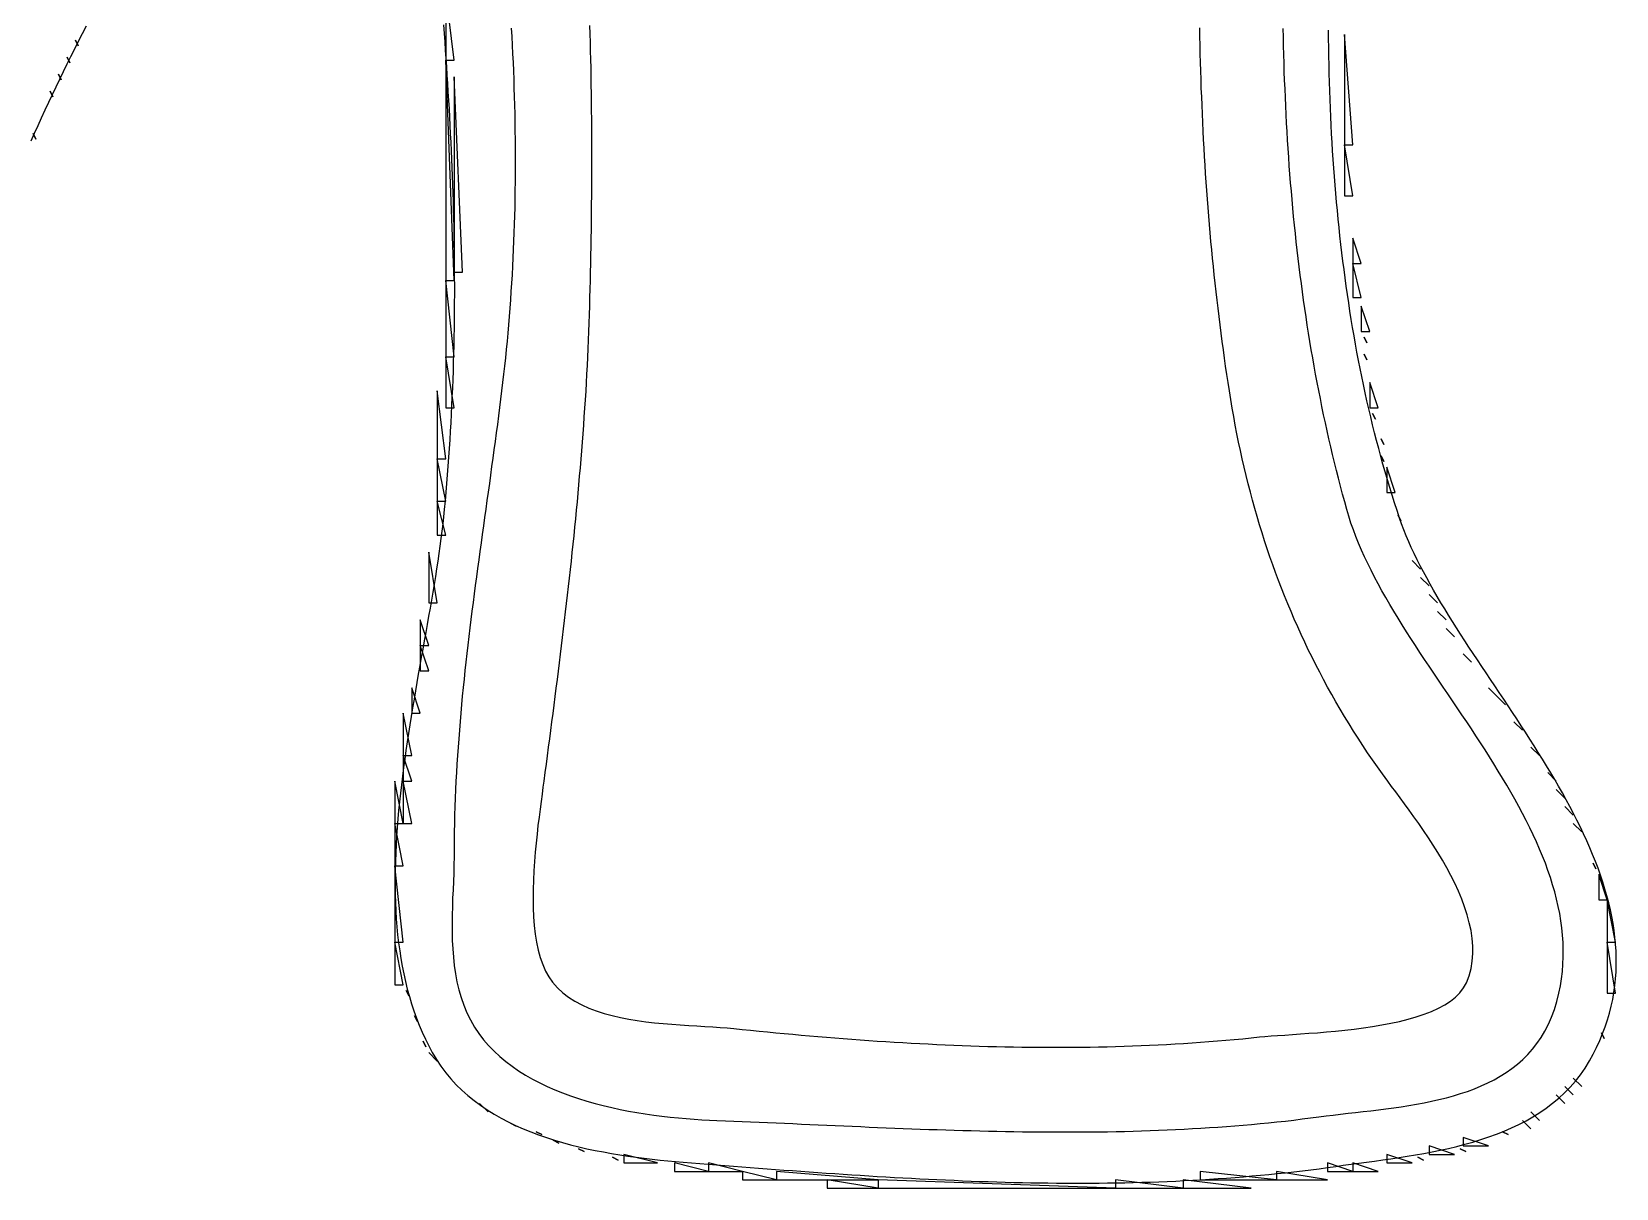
# Model space of a CAD drawing. Extents: x 0 to 2380, y 238 to 1416.
# Drawn here: x 1472.2 to 1659.1, y 254.7 to 391 of the extents above; entities that cross this region are included whole.
import ezdxf

# ---------------------------------------------------------------- set-up
doc = ezdxf.new("R2010")
doc.units = 0
doc.header["$MEASUREMENT"] = 0
for name, color, linetype in [('C117', 117, 'Continuous'), ('C157', 157, 'Continuous'), ('C18', 18, 'Continuous'), ('C197', 197, 'Continuous'), ('C207', 207, 'Continuous'), ('C250', 250, 'Continuous'), ('C251', 251, 'Continuous'), ('C252', 252, 'Continuous'), ('C253', 253, 'Continuous'), ('C254', 254, 'Continuous'), ('C27', 27, 'Continuous'), ('C39', 39, 'Continuous'), ('C47', 47, 'Continuous'), ('C59', 59, 'Continuous'), ('C77', 77, 'Continuous')]:
    doc.layers.add(name, color=color, linetype=linetype)

msp = doc.modelspace()

# ---------------------------------------------------------------- linework, layer by layer
at = {"layer": 'C117'}
msp.add_lwpolyline([(1625.07, 257.65), (1625.07, 256.65), (1628.07, 256.65), (1625.07, 257.65)], dxfattribs=at)
at = {"layer": 'C157'}
msp.add_lwpolyline([(1637.07, 259.65), (1637.07, 258.65), (1640.07, 258.65), (1637.07, 259.65)], dxfattribs=at)
at = {"layer": 'C18'}
for points in [[(1472.17, 378.11), (1472.58, 379.03), (1472.99, 379.94), (1473.41, 380.85), (1473.83, 381.76), (1474.26, 382.67), (1474.68, 383.57), (1475.11, 384.48), (1475.55, 385.38), (1475.99, 386.28), (1476.43, 387.18), (1476.87, 388.08), (1477.32, 388.98), (1477.77, 389.87), (1478.22, 390.77), (1478.68, 391.66)], [(1520.81, 391.78), (1520.88, 390.79), (1520.95, 389.8), (1521.02, 388.82), (1521.09, 387.83), (1521.15, 386.84), (1521.22, 385.86), (1521.28, 384.87), (1521.34, 383.88), (1521.4, 382.89), (1521.46, 381.91), (1521.51, 380.92), (1521.56, 379.93), (1521.61, 378.94), (1521.66, 377.95), (1521.71, 376.96), (1521.75, 375.97), (1521.79, 374.98), (1521.83, 373.99), (1521.86, 372.99), (1521.9, 372), (1521.93, 371.01), (1521.96, 370.02), (1521.98, 369.02), (1522.01, 368.03), (1522.03, 367.03), (1522.04, 366.03), (1522.06, 365.04), (1522.07, 364.04), (1522.08, 363.04), (1522.08, 362.04), (1522.09, 361.04), (1522.09, 360.04), (1522.08, 359.04), (1522.08, 358.03), (1522.07, 357.03), (1522.05, 356.03), (1522.03, 355.02), (1522.01, 354.01), (1521.99, 353), (1521.96, 352), (1521.93, 350.99), (1521.9, 349.97), (1521.86, 348.96), (1521.81, 347.95), (1521.77, 346.93), (1521.72, 345.92), (1521.66, 344.9), (1521.61, 343.88), (1521.54, 342.86), (1521.48, 341.84), (1521.41, 340.82), (1521.33, 339.79), (1521.26, 338.77), (1521.17, 337.74), (1521.09, 336.71), (1520.99, 335.68), (1520.9, 334.65), (1520.81, 333.82), (1520.72, 332.97), (1520.62, 332.11), (1520.51, 331.24), (1520.39, 330.36), (1520.26, 329.48), (1520.13, 328.58), (1519.99, 327.68), (1519.85, 326.76), (1519.7, 325.84), (1519.54, 324.91), (1519.38, 323.97), (1519.22, 323.03), (1519.05, 322.08), (1518.88, 321.12), (1518.71, 320.16), (1518.54, 319.19), (1518.37, 318.22), (1518.19, 317.24), (1518.02, 316.26), (1517.84, 315.27), (1517.67, 314.28), (1517.5, 313.28), (1517.33, 312.29), (1517.16, 311.29), (1516.99, 310.28), (1516.83, 309.28), (1516.67, 308.27), (1516.52, 307.26), (1516.37, 306.26), (1516.23, 305.25), (1516.09, 304.24), (1515.96, 303.23), (1515.84, 302.22), (1515.72, 301.21), (1515.61, 300.2), (1515.52, 299.19), (1515.42, 298.19), (1515.34, 297.19), (1515.27, 296.19), (1515.21, 295.19), (1515.17, 294.2), (1515.13, 293.21), (1515.1, 292.22), (1515.09, 291.24), (1515.09, 290.26), (1515.11, 289.29), (1515.14, 288.32), (1515.18, 287.36), (1515.24, 286.41), (1515.31, 285.46), (1515.4, 284.52), (1515.51, 283.58), (1515.64, 282.66), (1515.78, 281.74), (1515.94, 280.83), (1516.12, 279.92), (1516.32, 279.03), (1516.54, 278.14), (1516.78, 277.27), (1517.04, 276.4), (1517.32, 275.55), (1517.62, 274.7), (1517.95, 273.87), (1518.3, 273.05), (1518.67, 272.24), (1519.06, 271.44), (1519.48, 270.66), (1519.98, 269.82), (1520.51, 269.03), (1521.08, 268.27), (1521.68, 267.55), (1522.32, 266.86), (1522.99, 266.21), (1523.69, 265.58), (1524.42, 264.99), (1525.18, 264.43), (1525.96, 263.9), (1526.77, 263.4), (1527.6, 262.93), (1528.45, 262.48), (1529.32, 262.06), (1530.21, 261.67), (1531.11, 261.3), (1532.03, 260.95), (1532.95, 260.63), (1533.9, 260.33), (1534.85, 260.05), (1535.8, 259.79), (1536.77, 259.54), (1537.73, 259.32), (1538.7, 259.11), (1539.67, 258.93), (1540.64, 258.75), (1541.61, 258.59), (1542.57, 258.45), (1543.53, 258.31), (1544.48, 258.19), (1545.42, 258.08), (1546.36, 257.98), (1547.27, 257.89), (1548.18, 257.81), (1549.07, 257.74), (1550.05, 257.66), (1551.04, 257.58), (1552.03, 257.5), (1553.02, 257.42), (1554.01, 257.34), (1555, 257.26), (1555.99, 257.19), (1556.99, 257.11), (1557.98, 257.03), (1558.98, 256.95), (1559.97, 256.88), (1560.97, 256.8), (1561.97, 256.73), (1562.97, 256.66), (1563.96, 256.58), (1564.96, 256.51), (1565.96, 256.44), (1566.97, 256.38), (1567.97, 256.31), (1568.97, 256.24), (1569.97, 256.18), (1570.98, 256.11), (1571.98, 256.05), (1572.98, 255.99), (1573.99, 255.94), (1574.99, 255.88), (1576, 255.83), (1577, 255.77), (1578.01, 255.72), (1579.02, 255.68), (1580.02, 255.63), (1581.03, 255.59), (1582.04, 255.54), (1583.04, 255.51), (1584.05, 255.47), (1585.06, 255.44), (1586.07, 255.41), (1587.07, 255.38), (1588.08, 255.35), (1589.09, 255.33), (1590.1, 255.31), (1591.1, 255.29), (1592.11, 255.28), (1593.12, 255.27), (1594.12, 255.26), (1595.13, 255.26), (1596.14, 255.26), (1597.14, 255.26), (1598.15, 255.27), (1599.15, 255.28), (1600.16, 255.3), (1601.16, 255.31), (1602.17, 255.34), (1603.17, 255.36), (1604.18, 255.39), (1605.18, 255.43), (1606.18, 255.47), (1607.18, 255.51), (1608.18, 255.56), (1609.18, 255.61), (1610.18, 255.66), (1611.18, 255.72), (1612.18, 255.79), (1613.18, 255.86), (1614.18, 255.93), (1615.17, 256.01), (1616.17, 256.1), (1617.16, 256.19), (1618.16, 256.28), (1619.15, 256.38), (1620.14, 256.49), (1621.13, 256.6), (1622.12, 256.71), (1623.11, 256.83), (1624.1, 256.96), (1625.08, 257.09), (1626.07, 257.23), (1626.95, 257.36), (1627.86, 257.48), (1628.77, 257.6), (1629.7, 257.73), (1630.64, 257.86), (1631.6, 257.99), (1632.55, 258.13), (1633.52, 258.27), (1634.49, 258.42), (1635.47, 258.59), (1636.44, 258.76), (1637.42, 258.95), (1638.39, 259.15), (1639.36, 259.36), (1640.32, 259.59), (1641.28, 259.84), (1642.23, 260.1), (1643.17, 260.39), (1644.1, 260.7), (1645.01, 261.03), (1645.91, 261.39), (1646.79, 261.77), (1647.66, 262.18), (1648.5, 262.61), (1649.32, 263.08), (1650.12, 263.58), (1650.89, 264.1), (1651.64, 264.67), (1652.36, 265.26), (1653.05, 265.9), (1653.7, 266.57), (1654.33, 267.28), (1654.91, 268.03), (1655.47, 268.82), (1655.98, 269.66)], [(1655.98, 269.66), (1656.42, 270.46), (1656.83, 271.26), (1657.2, 272.07), (1657.54, 272.88), (1657.84, 273.68), (1658.11, 274.49), (1658.35, 275.3), (1658.55, 276.11), (1658.73, 276.92), (1658.87, 277.73), (1658.98, 278.54), (1659.07, 279.36), (1659.12, 280.17), (1659.15, 280.98), (1659.15, 281.8), (1659.12, 282.61), (1659.07, 283.42), (1658.99, 284.24), (1658.89, 285.05), (1658.77, 285.87), (1658.62, 286.68), (1658.45, 287.49), (1658.25, 288.31), (1658.04, 289.12), (1657.81, 289.93), (1657.56, 290.75), (1657.28, 291.56), (1656.99, 292.37), (1656.69, 293.18), (1656.36, 293.99), (1656.02, 294.8), (1655.66, 295.61), (1655.29, 296.42), (1654.91, 297.23), (1654.51, 298.03), (1654.1, 298.84), (1653.68, 299.64), (1653.25, 300.45), (1652.8, 301.25), (1652.35, 302.05), (1651.88, 302.85), (1651.41, 303.64), (1650.93, 304.44), (1650.45, 305.24), (1649.95, 306.03), (1649.46, 306.82), (1648.95, 307.61), (1648.45, 308.4), (1647.93, 309.18), (1647.42, 309.97), (1646.9, 310.75), (1646.39, 311.53), (1645.87, 312.31), (1645.35, 313.08), (1644.83, 313.86), (1644.31, 314.63), (1643.8, 315.4), (1643.29, 316.16), (1642.78, 316.93), (1642.27, 317.69), (1641.77, 318.45), (1641.28, 319.2), (1640.79, 319.95), (1640.3, 320.7), (1639.83, 321.45), (1639.36, 322.2), (1638.91, 322.94), (1638.46, 323.68), (1638.02, 324.41), (1637.59, 325.14), (1637.18, 325.87), (1636.78, 326.6), (1636.39, 327.32), (1636.01, 328.04), (1635.65, 328.75), (1635.3, 329.46), (1634.97, 330.17), (1634.66, 330.87), (1634.36, 331.57), (1634.08, 332.27), (1633.82, 332.96), (1633.58, 333.65), (1633.29, 334.55), (1632.99, 335.45), (1632.71, 336.36), (1632.43, 337.26), (1632.15, 338.18), (1631.89, 339.09), (1631.62, 340.01), (1631.37, 340.93), (1631.12, 341.86), (1630.87, 342.79), (1630.64, 343.72), (1630.4, 344.66), (1630.18, 345.59), (1629.96, 346.53), (1629.74, 347.48), (1629.53, 348.43), (1629.33, 349.38), (1629.13, 350.33), (1628.93, 351.28), (1628.75, 352.24), (1628.56, 353.2), (1628.39, 354.17), (1628.22, 355.13), (1628.05, 356.1), (1627.89, 357.07), (1627.73, 358.05), (1627.58, 359.02), (1627.43, 360), (1627.29, 360.98), (1627.16, 361.96), (1627.03, 362.95), (1626.9, 363.94), (1626.78, 364.92), (1626.66, 365.92), (1626.55, 366.91), (1626.45, 367.9), (1626.34, 368.9), (1626.25, 369.9), (1626.15, 370.9), (1626.07, 371.9), (1625.98, 372.9), (1625.9, 373.9), (1625.83, 374.91), (1625.76, 375.92), (1625.69, 376.93), (1625.63, 377.94), (1625.57, 378.95), (1625.52, 379.96), (1625.47, 380.97), (1625.43, 381.99), (1625.39, 383), (1625.35, 384.02), (1625.32, 385.04), (1625.29, 386.06), (1625.27, 387.07), (1625.25, 388.09), (1625.23, 389.12), (1625.22, 390.14), (1625.21, 391.16)]]:
    msp.add_lwpolyline(points, dxfattribs=at)
at = {"layer": 'C197'}
msp.add_lwpolyline([(1610.07, 256.65), (1610.07, 255.65), (1619.07, 255.65), (1610.07, 256.65)], dxfattribs=at)
at = {"layer": 'C207'}
msp.add_lwpolyline([(1628.07, 363.65), (1628.07, 359.65), (1629.07, 359.65), (1628.07, 363.65)], dxfattribs=at)
at = {"layer": 'C250'}
for points in [[(1627.07, 377.65), (1627.07, 371.65), (1628.07, 371.65), (1627.07, 377.65)], [(1521.07, 352.65), (1521.07, 346.65), (1522.07, 346.65), (1521.07, 352.65)], [(1629.4, 352.98), (1629.73, 352.32), (1629.4, 352.98)], [(1630.4, 345.98), (1630.73, 345.32), (1630.4, 345.98)], [(1631.4, 340.98), (1631.73, 340.32), (1631.4, 340.98)], [(1515.07, 292.65), (1515.07, 283.65), (1516.07, 283.65), (1515.07, 292.65)], [(1656.4, 292.98), (1656.73, 292.32), (1656.4, 292.98)], [(1649.07, 263.65), (1650.07, 262.65), (1649.07, 263.65)], [(1531.73, 261.32), (1532.4, 260.98), (1531.73, 261.32)], [(1641.07, 260.65), (1641.07, 259.65), (1644.07, 259.65), (1641.07, 260.65)], [(1542.07, 258.65), (1542.07, 257.65), (1546.07, 257.65), (1542.07, 258.65)]]:
    msp.add_lwpolyline(points, dxfattribs=at)
at = {"layer": 'C251'}
for points in [[(1538.04, 391.73), (1538.07, 390.73), (1538.1, 389.72), (1538.12, 388.72), (1538.15, 387.71), (1538.17, 386.71), (1538.19, 385.71), (1538.2, 384.7), (1538.22, 383.7), (1538.23, 382.69), (1538.24, 381.69), (1538.25, 380.68), (1538.26, 379.68), (1538.26, 378.67), (1538.27, 377.67), (1538.27, 376.67), (1538.27, 375.66), (1538.27, 374.66), (1538.26, 373.66), (1538.26, 372.65), (1538.25, 371.65), (1538.24, 370.65), (1538.23, 369.65), (1538.22, 368.65), (1538.21, 367.64), (1538.19, 366.64), (1538.18, 365.64), (1538.16, 364.64), (1538.14, 363.64), (1538.12, 362.65), (1538.1, 361.65), (1538.08, 360.65), (1538.05, 359.65), (1538.03, 358.65), (1538, 357.64), (1537.96, 356.64), (1537.93, 355.63), (1537.89, 354.63), (1537.84, 353.62), (1537.8, 352.62), (1537.74, 351.62), (1537.69, 350.61), (1537.64, 349.61), (1537.58, 348.61), (1537.51, 347.6), (1537.45, 346.6), (1537.38, 345.6), (1537.31, 344.6), (1537.24, 343.59), (1537.16, 342.59), (1537.08, 341.59), (1537, 340.59), (1536.92, 339.59), (1536.83, 338.59), (1536.74, 337.58), (1536.65, 336.58), (1536.56, 335.58), (1536.46, 334.58), (1536.37, 333.58), (1536.27, 332.58), (1536.17, 331.58), (1536.06, 330.58), (1535.96, 329.58), (1535.85, 328.58), (1535.74, 327.58), (1535.63, 326.58), (1535.52, 325.58), (1535.41, 324.58), (1535.29, 323.59), (1535.18, 322.59), (1535.06, 321.59), (1534.94, 320.59), (1534.82, 319.59), (1534.7, 318.6), (1534.58, 317.6), (1534.45, 316.6), (1534.33, 315.6), (1534.2, 314.61), (1534.07, 313.61), (1533.95, 312.61), (1533.82, 311.61), (1533.69, 310.62), (1533.56, 309.62), (1533.43, 308.63), (1533.3, 307.63), (1533.17, 306.63), (1533.04, 305.64), (1532.91, 304.64), (1532.78, 303.65), (1532.64, 302.65), (1532.54, 301.92), (1532.43, 301.12), (1532.32, 300.26), (1532.2, 299.36), (1532.08, 298.41), (1531.95, 297.42), (1531.84, 296.4), (1531.73, 295.35), (1531.63, 294.28), (1531.54, 293.19), (1531.47, 292.09), (1531.42, 290.99), (1531.38, 289.89), (1531.38, 288.8), (1531.39, 287.72), (1531.44, 286.66), (1531.52, 285.63), (1531.64, 284.62), (1531.79, 283.65), (1531.99, 282.73), (1532.22, 281.85), (1532.51, 281.02), (1532.84, 280.26), (1533.23, 279.56), (1533.67, 278.93)], [(1533.67, 278.93), (1534.24, 278.29), (1534.87, 277.7), (1535.57, 277.18), (1536.31, 276.7), (1537.11, 276.28), (1537.95, 275.9), (1538.83, 275.56), (1539.75, 275.27), (1540.7, 275.01), (1541.67, 274.79), (1542.66, 274.59), (1543.67, 274.43), (1544.68, 274.29), (1545.7, 274.17), (1546.72, 274.07), (1547.74, 273.98), (1548.74, 273.91), (1549.73, 273.85), (1550.7, 273.79), (1551.64, 273.74), (1552.56, 273.68), (1553.44, 273.62), (1554.27, 273.56), (1555.07, 273.48), (1556.05, 273.38), (1557.04, 273.28), (1558.03, 273.18), (1559.02, 273.08), (1560.01, 272.99), (1561, 272.89), (1562, 272.8), (1562.99, 272.71), (1563.98, 272.63), (1564.98, 272.54), (1565.98, 272.46), (1566.97, 272.38), (1567.97, 272.3), (1568.97, 272.22), (1569.97, 272.15), (1570.97, 272.08), (1571.97, 272.01), (1572.97, 271.95), (1573.97, 271.88), (1574.98, 271.82), (1575.98, 271.77), (1576.98, 271.71), (1577.99, 271.66), (1578.99, 271.61), (1579.99, 271.57), (1581, 271.52), (1582, 271.48), (1583.01, 271.45), (1584.01, 271.41), (1585.02, 271.38), (1586.02, 271.36), (1587.03, 271.33), (1588.04, 271.31), (1589.04, 271.3), (1590.05, 271.29), (1591.05, 271.28), (1592.06, 271.27), (1593.06, 271.27), (1594.07, 271.27), (1595.07, 271.28), (1596.08, 271.29), (1597.08, 271.3), (1598.09, 271.32), (1599.09, 271.34), (1600.09, 271.37), (1601.1, 271.4), (1602.1, 271.43), (1603.1, 271.47), (1604.1, 271.51), (1605.11, 271.56), (1606.11, 271.61), (1607.11, 271.67), (1608.11, 271.73), (1609.11, 271.79), (1610.1, 271.86), (1611.1, 271.94), (1612.1, 272.02), (1613.09, 272.1), (1614.09, 272.19), (1615.08, 272.28), (1616.08, 272.38), (1617.07, 272.49), (1617.71, 272.55), (1618.42, 272.61), (1619.2, 272.66), (1620.04, 272.72), (1620.94, 272.78), (1621.89, 272.85), (1622.87, 272.92), (1623.9, 272.99), (1624.95, 273.08), (1626.02, 273.18), (1627.11, 273.29), (1628.21, 273.41), (1629.31, 273.56), (1630.4, 273.72), (1631.48, 273.9), (1632.54, 274.1), (1633.58, 274.33), (1634.59, 274.58), (1635.56, 274.85), (1636.48, 275.16), (1637.36, 275.5), (1638.17, 275.87), (1638.92, 276.27), (1639.6, 276.72), (1640.2, 277.19), (1640.71, 277.71), (1641.14, 278.27), (1641.46, 278.88), (1641.78, 279.71), (1642.01, 280.56), (1642.15, 281.43), (1642.22, 282.31), (1642.22, 283.21), (1642.15, 284.11), (1642.01, 285.03), (1641.81, 285.95), (1641.56, 286.88), (1641.26, 287.81), (1640.91, 288.75), (1640.52, 289.68), (1640.09, 290.6), (1639.63, 291.53), (1639.14, 292.44), (1638.63, 293.34), (1638.09, 294.24), (1637.54, 295.11), (1636.98, 295.97), (1636.42, 296.82), (1635.85, 297.64), (1635.28, 298.44), (1634.72, 299.22), (1634.17, 299.97), (1633.64, 300.69), (1633.13, 301.37), (1632.64, 302.03), (1632.18, 302.65), (1631.58, 303.49), (1630.98, 304.32), (1630.4, 305.16), (1629.82, 306), (1629.26, 306.85), (1628.7, 307.7), (1628.16, 308.55), (1627.62, 309.41), (1627.1, 310.26), (1626.58, 311.13), (1626.08, 311.99), (1625.58, 312.86), (1625.1, 313.73), (1624.62, 314.61), (1624.16, 315.48), (1623.7, 316.37), (1623.26, 317.25), (1622.82, 318.14), (1622.39, 319.03), (1621.97, 319.93), (1621.57, 320.83), (1621.17, 321.73), (1620.78, 322.64), (1620.39, 323.55), (1620.02, 324.47), (1619.66, 325.38), (1619.31, 326.31), (1618.96, 327.23), (1618.62, 328.16), (1618.3, 329.1), (1617.98, 330.03), (1617.67, 330.98), (1617.37, 331.92), (1617.07, 332.87), (1616.79, 333.83), (1616.51, 334.78), (1616.25, 335.75), (1615.99, 336.71), (1615.74, 337.68), (1615.49, 338.66), (1615.26, 339.64), (1615.03, 340.62), (1614.81, 341.61), (1614.6, 342.6), (1614.4, 343.6), (1614.21, 344.6), (1614.02, 345.61), (1613.84, 346.62), (1613.67, 347.63), (1613.51, 348.65), (1613.36, 349.62), (1613.21, 350.58), (1613.07, 351.55), (1612.93, 352.52), (1612.8, 353.49), (1612.66, 354.47), (1612.54, 355.44), (1612.41, 356.42), (1612.29, 357.4), (1612.17, 358.38), (1612.06, 359.36), (1611.94, 360.34), (1611.83, 361.33), (1611.73, 362.31), (1611.63, 363.3), (1611.53, 364.29), (1611.43, 365.28), (1611.34, 366.27), (1611.25, 367.27), (1611.16, 368.26), (1611.08, 369.26), (1611, 370.26), (1610.92, 371.26), (1610.85, 372.26), (1610.78, 373.26), (1610.71, 374.26), (1610.65, 375.26), (1610.59, 376.27), (1610.53, 377.27), (1610.47, 378.28), (1610.42, 379.28), (1610.37, 380.29), (1610.32, 381.3), (1610.28, 382.31), (1610.24, 383.32), (1610.2, 384.33), (1610.17, 385.34), (1610.13, 386.36), (1610.1, 387.37), (1610.08, 388.38), (1610.06, 389.4), (1610.03, 390.41), (1610.02, 391.43)], [(1629.4, 354.98), (1629.73, 354.32), (1629.4, 354.98)], [(1520.07, 340.65), (1520.07, 335.65), (1521.07, 335.65), (1520.07, 340.65)], [(1633.4, 333.98), (1633.73, 333.32), (1633.4, 333.98)], [(1519.07, 329.65), (1519.07, 323.65), (1520.07, 323.65), (1519.07, 329.65)], [(1635.07, 328.65), (1636.07, 327.65), (1635.07, 328.65)], [(1639.07, 320.65), (1640.07, 319.65), (1639.07, 320.65)], [(1518.07, 318.65), (1518.07, 315.65), (1519.07, 315.65), (1518.07, 318.65)], [(1641.07, 317.65), (1642.07, 316.65), (1641.07, 317.65)], [(1644.07, 313.65), (1645.07, 312.65), (1644.07, 313.65)], [(1647.07, 309.65), (1648.07, 308.65), (1647.07, 309.65)], [(1649.07, 306.65), (1650.07, 305.65), (1649.07, 306.65)], [(1652.07, 301.65), (1653.07, 300.65), (1652.07, 301.65)], [(1653.07, 299.65), (1654.07, 298.65), (1653.07, 299.65)], [(1654.07, 297.65), (1655.07, 296.65), (1654.07, 297.65)], [(1658.07, 283.65), (1658.07, 277.65), (1659.07, 277.65), (1658.07, 283.65)], [(1519.07, 270.65), (1520.07, 269.65), (1519.07, 270.65)], [(1528.73, 262.32), (1529.4, 261.98), (1528.73, 262.32)], [(1533.73, 260.32), (1534.4, 259.98), (1533.73, 260.32)], [(1548.07, 257.65), (1548.07, 256.65), (1552.07, 256.65), (1548.07, 257.65)], [(1628.07, 257.65), (1628.07, 256.65), (1631.07, 256.65), (1628.07, 257.65)], [(1572.07, 255.65), (1572.07, 254.65), (1600.07, 254.65), (1572.07, 255.65)]]:
    msp.add_lwpolyline(points, dxfattribs=at)
at = {"layer": 'C252'}
for points in [[(1521.07, 395.65), (1521.07, 387.65), (1522.07, 387.65), (1521.07, 395.65)], [(1475.4, 385.98), (1475.73, 385.32), (1475.4, 385.98)], [(1474.4, 383.98), (1474.73, 383.32), (1474.4, 383.98)], [(1628.07, 366.65), (1628.07, 363.65), (1629.07, 363.65), (1628.07, 366.65)], [(1521.07, 361.65), (1521.07, 352.65), (1522.07, 352.65), (1521.07, 361.65)], [(1630.07, 349.65), (1630.07, 346.65), (1631.07, 346.65), (1630.07, 349.65)], [(1631.4, 342.98), (1631.73, 342.32), (1631.4, 342.98)], [(1636.07, 326.65), (1637.07, 325.65), (1636.07, 326.65)], [(1637.07, 324.65), (1638.07, 323.65), (1637.07, 324.65)], [(1638.07, 322.65), (1639.07, 321.65), (1638.07, 322.65)], [(1517.07, 313.65), (1517.07, 310.65), (1518.07, 310.65), (1517.07, 313.65)], [(1645.07, 312.65), (1646.07, 311.65), (1645.07, 312.65)], [(1516.07, 305.65), (1516.07, 302.65), (1517.07, 302.65), (1516.07, 305.65)], [(1651.07, 303.65), (1652.07, 302.65), (1651.07, 303.65)], [(1515.07, 297.65), (1515.07, 292.65), (1516.07, 292.65), (1515.07, 297.65)], [(1657.07, 291.65), (1657.07, 288.65), (1658.07, 288.65), (1657.07, 291.65)], [(1516.4, 277.98), (1516.73, 277.32), (1516.4, 277.98)], [(1517.4, 274.98), (1517.73, 274.32), (1517.4, 274.98)], [(1654.07, 267.65), (1655.07, 266.65), (1654.07, 267.65)], [(1652.07, 265.65), (1653.07, 264.65), (1652.07, 265.65)], [(1653.07, 266.65), (1654.07, 265.65), (1653.07, 266.65)], [(1525.07, 264.65), (1526.07, 263.65), (1525.07, 264.65)], [(1648.07, 262.65), (1649.07, 261.65), (1648.07, 262.65)], [(1645.73, 261.32), (1646.4, 260.98), (1645.73, 261.32)], [(1536.73, 259.32), (1537.4, 258.98), (1536.73, 259.32)], [(1635.73, 258.32), (1636.4, 257.98), (1635.73, 258.32)], [(1556.07, 256.65), (1556.07, 255.65), (1560.07, 255.65), (1556.07, 256.65)], [(1600.07, 255.65), (1600.07, 254.65), (1608.07, 254.65), (1600.07, 255.65)]]:
    msp.add_lwpolyline(points, dxfattribs=at)
at = {"layer": 'C253'}
for points in [[(1477.4, 389.98), (1477.73, 389.32), (1477.4, 389.98)], [(1627.07, 390.65), (1627.07, 377.65), (1628.07, 377.65), (1627.07, 390.65)], [(1476.4, 387.98), (1476.73, 387.32), (1476.4, 387.98)], [(1521.07, 387.65), (1521.07, 361.65), (1522.07, 361.65), (1521.07, 387.65)], [(1472.4, 378.98), (1472.73, 378.32), (1472.4, 378.98)], [(1629.07, 358.65), (1629.07, 355.65), (1630.07, 355.65), (1629.07, 358.65)], [(1632.07, 339.65), (1632.07, 336.65), (1633.07, 336.65), (1632.07, 339.65)], [(1518.07, 321.65), (1518.07, 318.65), (1519.07, 318.65), (1518.07, 321.65)], [(1516.07, 310.65), (1516.07, 305.65), (1517.07, 305.65), (1516.07, 310.65)], [(1658.07, 288.65), (1658.07, 283.65), (1659.07, 283.65), (1658.07, 288.65)], [(1657.4, 272.98), (1657.73, 272.32), (1657.4, 272.98)], [(1518.4, 271.98), (1518.73, 271.32), (1518.4, 271.98)], [(1540.73, 258.32), (1541.4, 257.98), (1540.73, 258.32)], [(1640.73, 259.32), (1641.4, 258.98), (1640.73, 259.32)], [(1619.07, 256.65), (1619.07, 255.65), (1625.07, 255.65), (1619.07, 256.65)], [(1566.07, 255.65), (1566.07, 254.65), (1572.07, 254.65), (1566.07, 255.65)], [(1608.07, 255.65), (1608.07, 254.65), (1616.07, 254.65), (1608.07, 255.65)]]:
    msp.add_lwpolyline(points, dxfattribs=at)
at = {"layer": 'C254'}
for points in [[(1520.07, 348.65), (1520.07, 340.65), (1521.07, 340.65), (1520.07, 348.65)], [(1515.07, 302.65), (1515.07, 297.65), (1516.07, 297.65), (1515.07, 302.65)], [(1515.07, 283.65), (1515.07, 278.65), (1516.07, 278.65), (1515.07, 283.65)]]:
    msp.add_lwpolyline(points, dxfattribs=at)
at = {"layer": 'C27'}
msp.add_lwpolyline([(1522.07, 385.65), (1522.07, 362.65), (1523.07, 362.65), (1522.07, 385.65)], dxfattribs=at)
at = {"layer": 'C39'}
for points in [[(1528.8, 391.42), (1528.86, 390.41), (1528.91, 389.4), (1528.96, 388.38), (1529.01, 387.37), (1529.05, 386.36), (1529.09, 385.35), (1529.12, 384.34), (1529.16, 383.33), (1529.18, 382.32), (1529.21, 381.31), (1529.23, 380.31), (1529.24, 379.3), (1529.25, 378.29), (1529.26, 377.29), (1529.27, 376.28), (1529.27, 375.28), (1529.26, 374.28), (1529.25, 373.28), (1529.24, 372.28), (1529.23, 371.28), (1529.21, 370.28), (1529.18, 369.28), (1529.15, 368.29), (1529.12, 367.29), (1529.08, 366.3), (1529.04, 365.31), (1529, 364.32), (1528.95, 363.33), (1528.89, 362.34), (1528.83, 361.35), (1528.77, 360.37), (1528.7, 359.38), (1528.63, 358.4), (1528.56, 357.42), (1528.47, 356.45), (1528.39, 355.47), (1528.3, 354.49), (1528.21, 353.52), (1528.11, 352.55), (1528, 351.58), (1527.89, 350.62), (1527.78, 349.65), (1527.66, 348.66), (1527.54, 347.67), (1527.42, 346.68), (1527.29, 345.69), (1527.16, 344.69), (1527.03, 343.7), (1526.9, 342.7), (1526.76, 341.71), (1526.63, 340.71), (1526.49, 339.72), (1526.35, 338.72), (1526.22, 337.72), (1526.08, 336.72), (1525.94, 335.72), (1525.8, 334.72), (1525.66, 333.72), (1525.52, 332.72), (1525.38, 331.72), (1525.24, 330.72), (1525.11, 329.72), (1524.97, 328.72), (1524.83, 327.72), (1524.7, 326.71), (1524.56, 325.71), (1524.43, 324.71), (1524.3, 323.71), (1524.17, 322.7), (1524.05, 321.7), (1523.92, 320.7), (1523.8, 319.69), (1523.68, 318.69), (1523.57, 317.69), (1523.45, 316.68), (1523.34, 315.68), (1523.24, 314.68), (1523.13, 313.67), (1523.03, 312.67), (1522.94, 311.67), (1522.85, 310.66), (1522.76, 309.66), (1522.68, 308.66), (1522.6, 307.65), (1522.52, 306.65), (1522.45, 305.65), (1522.39, 304.65), (1522.33, 303.65), (1522.28, 302.65), (1522.23, 301.64), (1522.19, 300.64), (1522.15, 299.64), (1522.12, 298.64), (1522.1, 297.65), (1522.08, 296.65), (1522.07, 295.65), (1522.07, 294.65), (1522.06, 293.71), (1522.04, 292.76), (1522.01, 291.8), (1521.97, 290.82), (1521.93, 289.84), (1521.89, 288.85), (1521.86, 287.85), (1521.84, 286.85), (1521.83, 285.85), (1521.83, 284.85), (1521.85, 283.86), (1521.9, 282.86), (1521.98, 281.88), (1522.08, 280.9), (1522.22, 279.94), (1522.4, 278.99), (1522.62, 278.05), (1522.88, 277.13), (1523.2, 276.23), (1523.56, 275.35), (1523.99, 274.49), (1524.47, 273.66), (1524.98, 272.89), (1525.54, 272.17), (1526.13, 271.48), (1526.77, 270.82), (1527.44, 270.19), (1528.15, 269.6), (1528.9, 269.04), (1529.67, 268.5), (1530.47, 268), (1531.31, 267.52), (1532.16, 267.07), (1533.04, 266.65), (1533.94, 266.26), (1534.86, 265.89), (1535.8, 265.55), (1536.75, 265.22), (1537.71, 264.93), (1538.68, 264.65), (1539.66, 264.4), (1540.65, 264.16), (1541.64, 263.95), (1542.63, 263.75), (1543.62, 263.58), (1544.61, 263.42), (1545.6, 263.28), (1546.58, 263.15), (1547.55, 263.04), (1548.51, 262.94), (1549.45, 262.86), (1550.39, 262.79), (1551.3, 262.73), (1552.19, 262.68), (1553.07, 262.64), (1554.06, 262.6), (1555.05, 262.56), (1556.05, 262.52), (1557.04, 262.48), (1558.03, 262.44), (1559.03, 262.4), (1560.03, 262.35), (1561.02, 262.31), (1562.02, 262.27), (1563.02, 262.22), (1564.02, 262.18), (1565.02, 262.13), (1566.02, 262.09), (1567.02, 262.05), (1568.02, 262), (1569.02, 261.96), (1570.02, 261.92), (1571.02, 261.87), (1572.02, 261.83), (1573.03, 261.79), (1574.03, 261.75), (1575.03, 261.71), (1576.04, 261.67), (1577.04, 261.64), (1578.05, 261.6), (1579.05, 261.57), (1580.05, 261.53), (1581.06, 261.5), (1582.06, 261.47), (1583.07, 261.45), (1584.07, 261.42), (1585.08, 261.4), (1586.08, 261.37), (1587.09, 261.35), (1588.09, 261.34), (1589.1, 261.32), (1590.1, 261.31), (1591.11, 261.3), (1592.11, 261.29), (1593.12, 261.29), (1594.12, 261.29), (1595.13, 261.29), (1596.13, 261.29), (1597.13, 261.3), (1598.14, 261.31), (1599.14, 261.32), (1600.14, 261.34), (1601.15, 261.36), (1602.15, 261.39), (1603.15, 261.42), (1604.15, 261.45), (1605.15, 261.49), (1606.16, 261.53), (1607.16, 261.57), (1608.16, 261.62), (1609.16, 261.68), (1610.15, 261.73), (1611.15, 261.8), (1612.15, 261.86), (1613.15, 261.94), (1614.14, 262.01), (1615.14, 262.09), (1616.13, 262.18), (1617.13, 262.27), (1618.12, 262.37), (1619.12, 262.48), (1620.11, 262.58), (1621.1, 262.7), (1622.09, 262.82), (1623.08, 262.94), (1624.07, 263.08), (1624.91, 263.19), (1625.76, 263.29), (1626.63, 263.39), (1627.51, 263.49), (1628.39, 263.59), (1629.28, 263.7), (1630.18, 263.8), (1631.08, 263.91), (1631.98, 264.02), (1632.89, 264.14), (1633.79, 264.27), (1634.69, 264.41), (1635.58, 264.56), (1636.47, 264.73), (1637.36, 264.91), (1638.23, 265.1), (1639.1, 265.32), (1639.95, 265.55), (1640.79, 265.81), (1641.61, 266.08), (1642.42, 266.39), (1643.21, 266.71), (1643.98, 267.07), (1644.73, 267.45), (1645.46, 267.86), (1646.16, 268.3), (1646.84, 268.78), (1647.49, 269.29), (1648.11, 269.84), (1648.7, 270.43), (1649.25, 271.05), (1649.78, 271.72), (1650.27, 272.43), (1650.72, 273.18), (1651.14, 273.98), (1651.51, 274.82), (1651.85, 275.71), (1652.14, 276.66), (1652.38, 277.65)], [(1627.36, 334.65), (1627.11, 335.57), (1626.86, 336.49), (1626.61, 337.41), (1626.37, 338.34), (1626.14, 339.27), (1625.91, 340.2), (1625.68, 341.13), (1625.46, 342.07), (1625.25, 343.01), (1625.03, 343.95), (1624.83, 344.89), (1624.63, 345.84), (1624.43, 346.79), (1624.24, 347.74), (1624.05, 348.7), (1623.86, 349.65), (1623.68, 350.61), (1623.51, 351.57), (1623.34, 352.53), (1623.17, 353.5), (1623.01, 354.47), (1622.85, 355.44), (1622.7, 356.41), (1622.55, 357.38), (1622.41, 358.36), (1622.27, 359.33), (1622.13, 360.31), (1622, 361.29), (1621.87, 362.27), (1621.75, 363.26), (1621.63, 364.24), (1621.51, 365.23), (1621.4, 366.22), (1621.29, 367.21), (1621.19, 368.2), (1621.09, 369.2), (1621, 370.19), (1620.9, 371.19), (1620.82, 372.19), (1620.73, 373.19), (1620.65, 374.19), (1620.58, 375.19), (1620.51, 376.19), (1620.44, 377.2), (1620.38, 378.2), (1620.31, 379.21), (1620.26, 380.21), (1620.21, 381.22), (1620.16, 382.23), (1620.11, 383.24), (1620.07, 384.25), (1620.03, 385.26), (1619.99, 386.27), (1619.96, 387.29), (1619.94, 388.3), (1619.91, 389.32), (1619.89, 390.33), (1619.87, 391.35)], [(1652.38, 277.65), (1652.55, 278.51), (1652.69, 279.36), (1652.79, 280.22), (1652.86, 281.07), (1652.89, 281.93), (1652.89, 282.78), (1652.87, 283.63), (1652.81, 284.49), (1652.72, 285.34), (1652.61, 286.19), (1652.47, 287.04), (1652.3, 287.88), (1652.1, 288.73), (1651.88, 289.58), (1651.64, 290.42), (1651.38, 291.27), (1651.09, 292.11), (1650.78, 292.96), (1650.45, 293.8), (1650.1, 294.64), (1649.74, 295.48), (1649.35, 296.32), (1648.95, 297.16), (1648.53, 298), (1648.1, 298.83), (1647.65, 299.67), (1647.19, 300.51), (1646.72, 301.34), (1646.23, 302.17), (1645.74, 303), (1645.23, 303.84), (1644.72, 304.67), (1644.2, 305.5), (1643.67, 306.32), (1643.13, 307.15), (1642.59, 307.98), (1642.05, 308.8), (1641.5, 309.63), (1640.94, 310.45), (1640.39, 311.27), (1639.83, 312.1), (1639.28, 312.92), (1638.72, 313.74), (1638.17, 314.55), (1637.62, 315.37), (1637.07, 316.19), (1636.53, 317), (1635.99, 317.82), (1635.45, 318.63), (1634.93, 319.44), (1634.41, 320.25), (1633.9, 321.06), (1633.4, 321.87), (1632.91, 322.68), (1632.43, 323.48), (1631.96, 324.29), (1631.5, 325.09), (1631.06, 325.9), (1630.64, 326.7), (1630.22, 327.5), (1629.83, 328.3), (1629.45, 329.1), (1629.09, 329.89), (1628.75, 330.69), (1628.43, 331.48), (1628.13, 332.28), (1627.85, 333.07), (1627.59, 333.86), (1627.36, 334.65)]]:
    msp.add_lwpolyline(points, dxfattribs=at)
at = {"layer": 'C47'}
for points in [[(1520.07, 335.65), (1520.07, 331.65), (1521.07, 331.65), (1520.07, 335.65)], [(1560.07, 256.65), (1560.07, 255.65), (1572.07, 255.65), (1560.07, 256.65)]]:
    msp.add_lwpolyline(points, dxfattribs=at)
at = {"layer": 'C59'}
for points in [[(1516.07, 302.65), (1516.07, 297.65), (1517.07, 297.65), (1516.07, 302.65)], [(1552.07, 257.65), (1552.07, 256.65), (1556.07, 256.65), (1552.07, 257.65)]]:
    msp.add_lwpolyline(points, dxfattribs=at)
at = {"layer": 'C77'}
msp.add_lwpolyline([(1632.07, 258.65), (1632.07, 257.65), (1635.07, 257.65), (1632.07, 258.65)], dxfattribs=at)

doc.saveas('drawing.dxf')
